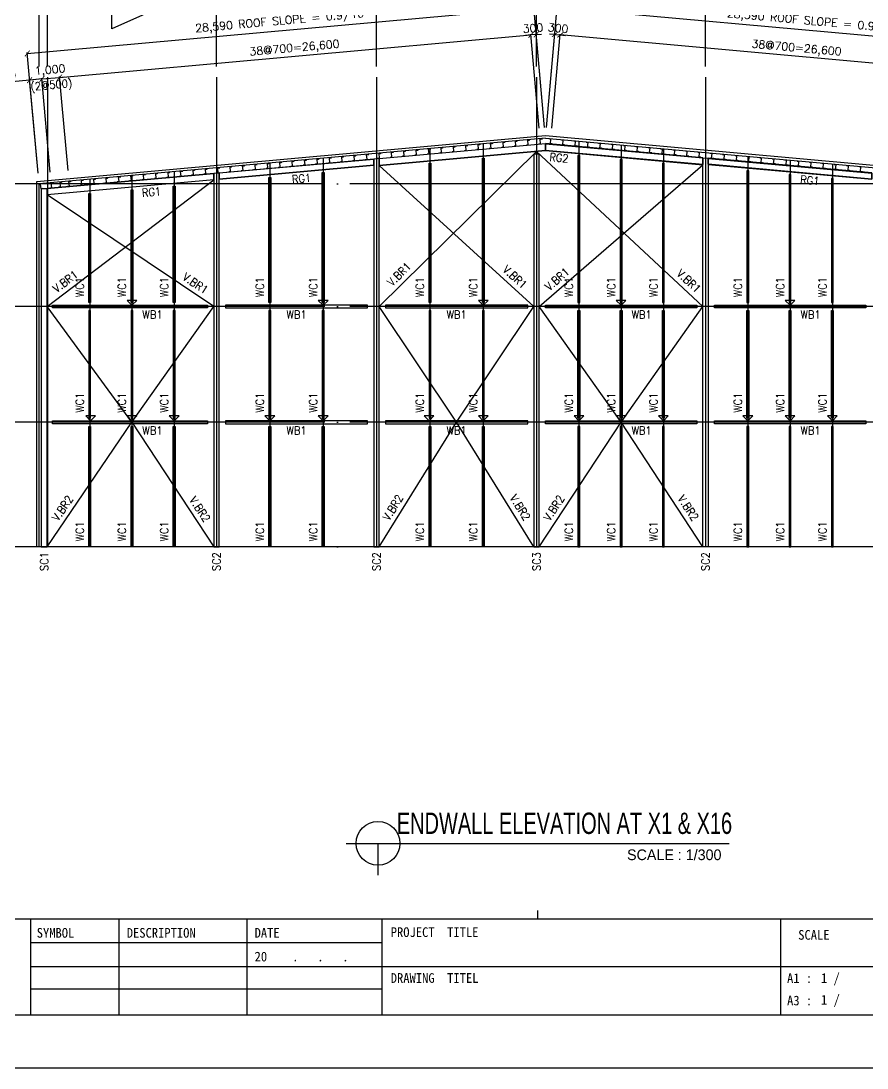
# Model space of a CAD drawing. Header units: metres. Extents: x -297536 to 1852864, y -630451 to -422551.
# Drawn here: x 1500419 to 1547987, y -511651 to -452803 of the extents above; entities that cross this region are included whole.
import ezdxf
from ezdxf.enums import TextEntityAlignment as Align

# ---------------------------------------------------------------- set-up
doc = ezdxf.new("R2010")
doc.units = ezdxf.units.M
doc.header["$LTSCALE"] = 700
doc.linetypes.add('CEN', pattern=[62, 60, -1, 0, -1])
doc.linetypes.add('CONTIN', pattern=[0])
for name, color, linetype in [('10', 10, 'CONTIN'), ('beam', 7, 'Continuous'), ('bl', 3, 'Continuous'), ('BR', 2, 'Continuous'), ('CEN', 152, 'CEN'), ('COL', 2, 'Continuous'), ('con', 2, 'Continuous'), ('DIM', 7, 'Continuous'), ('gir', 230, 'Continuous'), ('HID', 251, 'Continuous'), ('sec', 4, 'Continuous'), ('TEX', 3, 'Continuous'), ('된장공장-1$0$FORM', 2, 'Continuous'), ('된장공장-1$0$WID', 4, 'Continuous')]:
    doc.layers.add(name, color=color, linetype=linetype)
doc.styles.add('HGTXT', font='romans.shx', dxfattribs={"bigfont": 'WHGTXT.shx'})
doc.styles.add('WHGTXT', font='romans.shx', dxfattribs={"bigfont": 'WHGTXT.shx'})
doc.styles.add('나눔바른고딕', font='')
doc.styles.add('된장공장-1$0$타이틀', font='GulimChe.ttf')
doc.styles.get('나눔바른고딕').set_extended_font_data('나눔바른고딕')
doc.dimstyles.new('KJ', dxfattribs={"dimscale": 700, "dimtxt": 1.5, "dimasz": 1, "dimexe": 0.18, "dimexo": 2, "dimgap": 0.5, "dimtad": 1, "dimdec": 0, "dimzin": 0, "dimdsep": 46, "dimlunit": 6, "dimtxsty": 'HGTXT', "dimblk": 'ARCHTICK', "dimcen": 0.09, "dimclrt": 3, "dimadec": 0, "dimazin": 0, "dimtfac": 1, "dimtdec": 0, "dimtix": 1, "dimtmove": 0, "dimatfit": 0, "dimldrblk": 'OBLIQUE', "dimfxl": 1, "dimtolj": 1, "dimtzin": 0, "dimarcsym": 0})

# ---------------------------------------------------------------- blocks, each defined once
blk = doc.blocks.new('_ArchTick')
at = {"color": 0, "linetype": 'ByBlock', "const_width": 0.15}
blk.add_lwpolyline([(-0.5, -0.5), (0.5, 0.5)], dxfattribs=at)
blk = doc.blocks.new('*D679')
at = {"layer": 'Defpoints', "color": 0, "transparency": 16777216}
for p in [(1538910, -448458), (1538910, -455958), (1548410, -455958)]:
    blk.add_point(p, dxfattribs=at)
at = {"layer": 'DIM', "color": 0, "lineweight": -2, "transparency": 16777216}
for p, q in [((1538910, -455358), (1538910, -448404)), ((1548410, -455358), (1548410, -448404)), ((1548410, -448458), (1538910, -448458))]:
    blk.add_line(p, q, dxfattribs=at)
at = {"layer": 'DIM', "color": 0, "lineweight": -2, "transparency": 16777216, "xscale": 300, "yscale": 300, "zscale": 300, "rotation": 180}
blk.add_blockref('_ArchTick', (1538910, -448458), dxfattribs=at)
at = {"layer": 'DIM', "color": 0, "lineweight": -2, "transparency": 16777216, "xscale": 300, "yscale": 300, "zscale": 300}
blk.add_blockref('_ArchTick', (1548410, -448458), dxfattribs=at)
at = {"layer": 'DIM', "color": 3, "transparency": 16777216, "insert": (1543660, -448040), "char_height": 450, "attachment_point": 5, "style": 'HGTXT'}
blk.add_mtext('\\A1;9,500', dxfattribs=at)
blk = doc.blocks.new('_Oblique')
at = {"color": 0, "linetype": 'ByBlock', "lineweight": -2}
blk.add_line((-0.5, -0.5), (0.5, 0.5), dxfattribs=at)
blk = doc.blocks.new('*D680')
at = {"layer": 'Defpoints', "color": 0, "transparency": 16777216}
for p in [(1529410, -448458), (1529410, -455958), (1538910, -455958)]:
    blk.add_point(p, dxfattribs=at)
at = {"layer": 'DIM', "color": 0, "lineweight": -2, "transparency": 16777216}
for p, q in [((1529410, -455358), (1529410, -448404)), ((1538910, -455358), (1538910, -448404)), ((1538910, -448458), (1529410, -448458))]:
    blk.add_line(p, q, dxfattribs=at)
at = {"layer": 'DIM', "color": 0, "lineweight": -2, "transparency": 16777216, "xscale": 300, "yscale": 300, "zscale": 300, "rotation": 180}
blk.add_blockref('_ArchTick', (1529410, -448458), dxfattribs=at)
at = {"layer": 'DIM', "color": 0, "lineweight": -2, "transparency": 16777216, "xscale": 300, "yscale": 300, "zscale": 300}
blk.add_blockref('_ArchTick', (1538910, -448458), dxfattribs=at)
at = {"layer": 'DIM', "color": 3, "transparency": 16777216, "insert": (1534160, -448040), "char_height": 450, "attachment_point": 5, "style": 'HGTXT'}
blk.add_mtext('\\A1;9,500', dxfattribs=at)
blk = doc.blocks.new('*D681')
at = {"layer": 'Defpoints', "color": 0, "transparency": 16777216}
for p in [(1520410, -448458), (1520410, -455958), (1529410, -455958)]:
    blk.add_point(p, dxfattribs=at)
at = {"layer": 'DIM', "color": 0, "lineweight": -2, "transparency": 16777216}
for p, q in [((1520410, -455358), (1520410, -448404)), ((1529410, -455358), (1529410, -448404)), ((1529410, -448458), (1520410, -448458))]:
    blk.add_line(p, q, dxfattribs=at)
at = {"layer": 'DIM', "color": 0, "lineweight": -2, "transparency": 16777216, "xscale": 300, "yscale": 300, "zscale": 300, "rotation": 180}
blk.add_blockref('_ArchTick', (1520410, -448458), dxfattribs=at)
at = {"layer": 'DIM', "color": 0, "lineweight": -2, "transparency": 16777216, "xscale": 300, "yscale": 300, "zscale": 300}
blk.add_blockref('_ArchTick', (1529410, -448458), dxfattribs=at)
at = {"layer": 'DIM', "color": 3, "transparency": 16777216, "insert": (1524910, -448040), "char_height": 450, "attachment_point": 5, "style": 'HGTXT'}
blk.add_mtext('\\A1;9,000', dxfattribs=at)
blk = doc.blocks.new('*D682')
at = {"layer": 'Defpoints', "color": 0, "transparency": 16777216}
for p in [(1511410, -448458), (1511410, -455958), (1520410, -455958)]:
    blk.add_point(p, dxfattribs=at)
at = {"layer": 'DIM', "color": 0, "lineweight": -2, "transparency": 16777216}
for p, q in [((1511410, -455358), (1511410, -448404)), ((1520410, -455358), (1520410, -448404)), ((1520410, -448458), (1511410, -448458))]:
    blk.add_line(p, q, dxfattribs=at)
at = {"layer": 'DIM', "color": 0, "lineweight": -2, "transparency": 16777216, "xscale": 300, "yscale": 300, "zscale": 300, "rotation": 180}
blk.add_blockref('_ArchTick', (1511410, -448458), dxfattribs=at)
at = {"layer": 'DIM', "color": 0, "lineweight": -2, "transparency": 16777216, "xscale": 300, "yscale": 300, "zscale": 300}
blk.add_blockref('_ArchTick', (1520410, -448458), dxfattribs=at)
at = {"layer": 'DIM', "color": 3, "transparency": 16777216, "insert": (1515910, -448040), "char_height": 450, "attachment_point": 5, "style": 'HGTXT'}
blk.add_mtext('\\A1;9,000', dxfattribs=at)
blk = doc.blocks.new('*D683')
at = {"layer": 'Defpoints', "color": 0, "transparency": 16777216}
for p in [(1501910, -448458), (1501910, -455958), (1511410, -455958)]:
    blk.add_point(p, dxfattribs=at)
at = {"layer": 'DIM', "color": 0, "lineweight": -2, "transparency": 16777216}
for p, q in [((1501910, -455358), (1501910, -448404)), ((1511410, -455358), (1511410, -448404)), ((1511410, -448458), (1501910, -448458))]:
    blk.add_line(p, q, dxfattribs=at)
at = {"layer": 'DIM', "color": 0, "lineweight": -2, "transparency": 16777216, "xscale": 300, "yscale": 300, "zscale": 300, "rotation": 180}
blk.add_blockref('_ArchTick', (1501910, -448458), dxfattribs=at)
at = {"layer": 'DIM', "color": 0, "lineweight": -2, "transparency": 16777216, "xscale": 300, "yscale": 300, "zscale": 300}
blk.add_blockref('_ArchTick', (1511410, -448458), dxfattribs=at)
at = {"layer": 'DIM', "color": 3, "transparency": 16777216, "insert": (1506660, -448040), "char_height": 450, "attachment_point": 5, "style": 'HGTXT'}
blk.add_mtext('\\A1;9,500', dxfattribs=at)
blk = doc.blocks.new('*D684')
at = {"layer": 'Defpoints', "color": 0, "transparency": 16777216}
for p in [(1501435, -448458), (1501435, -455958), (1501910, -455958)]:
    blk.add_point(p, dxfattribs=at)
at = {"layer": 'DIM', "color": 0, "lineweight": -2, "transparency": 16777216}
for p, q in [((1501435, -455358), (1501435, -448404)), ((1501910, -455358), (1501910, -448404)), ((1501435, -448458), (1501135, -448458)), ((1501910, -448458), (1501435, -448458)), ((1501910, -448458), (1502210, -448458))]:
    blk.add_line(p, q, dxfattribs=at)
at = {"layer": 'DIM', "color": 0, "lineweight": -2, "transparency": 16777216, "xscale": 300, "yscale": 300, "zscale": 300}
blk.add_blockref('_ArchTick', (1501435, -448458), dxfattribs=at)
at = {"layer": 'DIM', "color": 0, "lineweight": -2, "transparency": 16777216, "xscale": 300, "yscale": 300, "zscale": 300, "rotation": 180}
blk.add_blockref('_ArchTick', (1501910, -448458), dxfattribs=at)
at = {"layer": 'DIM', "color": 3, "transparency": 16777216, "insert": (1501673, -448083), "char_height": 450, "attachment_point": 5, "style": 'HGTXT'}
blk.add_mtext('\\A1;475', dxfattribs=at)
blk = doc.blocks.new('*D685')
at = {"layer": 'Defpoints', "color": 0, "transparency": 16777216}
for p in [(1501435, -446958), (1501435, -455958), (1558385, -455958)]:
    blk.add_point(p, dxfattribs=at)
at = {"layer": 'DIM', "color": 0, "lineweight": -2, "transparency": 16777216}
for p, q in [((1501435, -455358), (1501435, -446904)), ((1558385, -446958), (1501435, -446958)), ((1558385, -455358), (1558385, -446904))]:
    blk.add_line(p, q, dxfattribs=at)
at = {"layer": 'DIM', "color": 0, "lineweight": -2, "transparency": 16777216, "xscale": 300, "yscale": 300, "zscale": 300, "rotation": 180}
blk.add_blockref('_ArchTick', (1501435, -446958), dxfattribs=at)
at = {"layer": 'DIM', "color": 0, "lineweight": -2, "transparency": 16777216, "xscale": 300, "yscale": 300, "zscale": 300}
blk.add_blockref('_ArchTick', (1558385, -446958), dxfattribs=at)
at = {"layer": 'DIM', "color": 3, "transparency": 16777216, "insert": (1529910, -446540), "char_height": 450, "attachment_point": 5, "style": 'HGTXT'}
blk.add_mtext('\\A1;\\A1;56,950 OUT TO OUT OF STEEL', dxfattribs=at)
blk = doc.blocks.new('ZCOL')
for p, q in [((10.2, 0), (0, 0)), ((0, 0), (0, -25.4)), ((10.2, -2.5), (10.2, 0)), ((-10.2, -25.4), (-10.2, -22.9)), ((0, -25.4), (-10.2, -25.4))]:
    blk.add_line(p, q)
blk = doc.blocks.new('*D874')
at = {"layer": 'Defpoints', "color": 0, "transparency": 16777216}
for p in [(1529087, -453592), (1529611, -459422), (1529910, -459395)]:
    blk.add_point(p, dxfattribs=at)
at = {"layer": 'DIM', "color": 0, "lineweight": -2, "transparency": 16777216}
for p, q in [((1529087, -453592), (1528788, -453619)), ((1529558, -458825), (1529082, -453538)), ((1529386, -453565), (1529087, -453592)), ((1529856, -458798), (1529381, -453512)), ((1529386, -453565), (1529684, -453538))]:
    blk.add_line(p, q, dxfattribs=at)
at = {"layer": 'DIM', "color": 0, "lineweight": -2, "transparency": 16777216, "xscale": 300, "yscale": 300, "zscale": 300}
for p, rotation in [((1529087, -453592), 5.142764557863361), ((1529386, -453565), 185.1427645578633)]:
    blk.add_blockref('_ArchTick', p, dxfattribs=dict(at, rotation=rotation))
at = {"layer": 'DIM', "color": 3, "transparency": 16777216, "insert": (1529203, -453205), "char_height": 450, "attachment_point": 5, "rotation": 5.14276, "style": 'HGTXT'}
blk.add_mtext('\\A1;300', dxfattribs=at)
blk = doc.blocks.new('*D668')
at = {"layer": 'Defpoints', "color": 0, "transparency": 16777216}
for p in [(1529087, -453592), (1529611, -459422), (1503119, -461807)]:
    blk.add_point(p, dxfattribs=at)
at = {"layer": 'DIM', "color": 0, "lineweight": -2, "transparency": 16777216}
for p, q in [((1502594, -455977), (1529087, -453592)), ((1529558, -458825), (1529082, -453538)), ((1503065, -461209), (1502589, -455923))]:
    blk.add_line(p, q, dxfattribs=at)
at = {"layer": 'DIM', "color": 0, "lineweight": -2, "transparency": 16777216, "xscale": 300, "yscale": 300, "zscale": 300}
for p, rotation in [((1529087, -453592), 5.142764556899424), ((1502594, -455977), 185.1427645568994)]:
    blk.add_blockref('_ArchTick', p, dxfattribs=dict(at, rotation=rotation))
at = {"layer": 'DIM', "color": 3, "transparency": 16777216, "insert": (1515803, -454368), "char_height": 450, "attachment_point": 5, "rotation": 5.14276, "style": 'HGTXT'}
blk.add_mtext('\\A1;38@700=26,600', dxfattribs=at)
blk = doc.blocks.new('*D669')
at = {"layer": 'Defpoints', "color": 0, "transparency": 16777216}
for p in [(1502594, -455977), (1502123, -461896), (1503119, -461807)]:
    blk.add_point(p, dxfattribs=at)
at = {"layer": 'DIM', "color": 0, "lineweight": -2, "transparency": 16777216}
for p, q in [((1501598, -456066), (1501299, -456093)), ((1502069, -461299), (1501593, -456012)), ((1501598, -456066), (1502594, -455977)), ((1503065, -461209), (1502589, -455923)), ((1502594, -455977), (1502893, -455950))]:
    blk.add_line(p, q, dxfattribs=at)
at = {"layer": 'DIM', "color": 0, "lineweight": -2, "transparency": 16777216, "xscale": 300, "yscale": 300, "zscale": 300}
for p, rotation in [((1501598, -456066), 5.142764556899424), ((1502594, -455977), 185.1427645568994)]:
    blk.add_blockref('_ArchTick', p, dxfattribs=dict(at, rotation=rotation))
at = {"layer": 'DIM', "color": 3, "transparency": 16777216, "insert": (1502058, -455605), "char_height": 450, "attachment_point": 5, "rotation": 5.14276, "style": 'HGTXT'}
blk.add_mtext('\\A1;1,000', dxfattribs=at)
blk = doc.blocks.new('*D670')
at = {"layer": 'Defpoints', "color": 0, "transparency": 16777216}
for p in [(1500911, -456128), (1502123, -461896), (1501435, -461958)]:
    blk.add_point(p, dxfattribs=at)
at = {"layer": 'DIM', "color": 0, "lineweight": -2, "transparency": 16777216}
for p, q in [((1501598, -456066), (1500911, -456128)), ((1502069, -461299), (1501593, -456012)), ((1501598, -456066), (1501897, -456039)), ((1500911, -456128), (1498883, -456311)), ((1501381, -461361), (1500906, -456074))]:
    blk.add_line(p, q, dxfattribs=at)
at = {"layer": 'DIM', "color": 0, "lineweight": -2, "transparency": 16777216, "xscale": 300, "yscale": 300, "zscale": 300}
for p, rotation in [((1500911, -456128), 5.142764557863361), ((1501598, -456066), 185.1427645578633)]:
    blk.add_blockref('_ArchTick', p, dxfattribs=dict(at, rotation=rotation))
at = {"layer": 'DIM', "color": 3, "transparency": 16777216, "insert": (1499564, -455873), "char_height": 450, "attachment_point": 5, "rotation": 5.14276, "style": 'HGTXT'}
blk.add_mtext('\\A1;690', dxfattribs=at)
blk = doc.blocks.new('*D671')
at = {"layer": 'Defpoints', "color": 0, "transparency": 16777216}
for p in [(1529251, -452071), (1529910, -459395), (1501435, -461958)]:
    blk.add_point(p, dxfattribs=at)
at = {"layer": 'DIM', "color": 0, "lineweight": -2, "transparency": 16777216}
for p, q in [((1500776, -454634), (1529251, -452071)), ((1529856, -458798), (1529246, -452018)), ((1501381, -461361), (1500771, -454580))]:
    blk.add_line(p, q, dxfattribs=at)
at = {"layer": 'DIM', "color": 0, "lineweight": -2, "transparency": 16777216, "xscale": 300, "yscale": 300, "zscale": 300}
for p, rotation in [((1529251, -452071), 5.142764556899424), ((1500776, -454634), 185.1427645568994)]:
    blk.add_blockref('_ArchTick', p, dxfattribs=dict(at, rotation=rotation))
at = {"layer": 'DIM', "color": 3, "transparency": 16777216, "insert": (1514969, -452862), "char_height": 450, "attachment_point": 5, "rotation": 5.14276, "style": 'HGTXT'}
blk.add_mtext('\\A1;\\A1;28,590 ROOF SLOPE = 0.9/10', dxfattribs=at)
blk = doc.blocks.new('*D672')
at = {"layer": 'Defpoints', "color": 0, "transparency": 16777216}
for p in [(1530734, -453592), (1529910, -459395), (1530209, -459422)]:
    blk.add_point(p, dxfattribs=at)
at = {"layer": 'DIM', "color": 0, "lineweight": -2, "transparency": 16777216}
for p, q in [((1529964, -458798), (1530440, -453512)), ((1530435, -453565), (1530136, -453538)), ((1530263, -458825), (1530739, -453538)), ((1530435, -453565), (1530734, -453592)), ((1530734, -453592), (1531033, -453619))]:
    blk.add_line(p, q, dxfattribs=at)
at = {"layer": 'DIM', "color": 0, "lineweight": -2, "transparency": 16777216, "xscale": 300, "yscale": 300, "zscale": 300}
for p, rotation in [((1530435, -453565), 354.8572354431006), ((1530734, -453592), 174.8572354431005)]:
    blk.add_blockref('_ArchTick', p, dxfattribs=dict(at, rotation=rotation))
at = {"layer": 'DIM', "color": 3, "transparency": 16777216, "insert": (1530618, -453205), "char_height": 450, "attachment_point": 5, "rotation": 354.85724, "style": 'HGTXT'}
blk.add_mtext('\\A1;300', dxfattribs=at)
blk = doc.blocks.new('*D673')
at = {"layer": 'Defpoints', "color": 0, "transparency": 16777216}
for p in [(1530734, -453592), (1530209, -459422), (1556702, -461807)]:
    blk.add_point(p, dxfattribs=at)
at = {"layer": 'DIM', "color": 0, "lineweight": -2, "transparency": 16777216}
for p, q in [((1530263, -458825), (1530739, -453538)), ((1557227, -455977), (1530734, -453592)), ((1556756, -461209), (1557232, -455923))]:
    blk.add_line(p, q, dxfattribs=at)
at = {"layer": 'DIM', "color": 0, "lineweight": -2, "transparency": 16777216, "xscale": 300, "yscale": 300, "zscale": 300}
for p, rotation in [((1530734, -453592), 174.8572354431005), ((1557227, -455977), 354.8572354431006)]:
    blk.add_blockref('_ArchTick', p, dxfattribs=dict(at, rotation=rotation))
at = {"layer": 'DIM', "color": 3, "transparency": 16777216, "insert": (1544018, -454368), "char_height": 450, "attachment_point": 5, "rotation": 354.85724, "style": 'HGTXT'}
blk.add_mtext('\\A1;38@700=26,600', dxfattribs=at)
blk = doc.blocks.new('*D676')
at = {"layer": 'Defpoints', "color": 0, "transparency": 16777216}
for p in [(1530569, -452071), (1529910, -459395), (1558385, -461958)]:
    blk.add_point(p, dxfattribs=at)
at = {"layer": 'DIM', "color": 0, "lineweight": -2, "transparency": 16777216}
for p, q in [((1529964, -458798), (1530574, -452018)), ((1559044, -454634), (1530569, -452071)), ((1558439, -461361), (1559049, -454580))]:
    blk.add_line(p, q, dxfattribs=at)
at = {"layer": 'DIM', "color": 0, "lineweight": -2, "transparency": 16777216, "xscale": 300, "yscale": 300, "zscale": 300}
for p, rotation in [((1530569, -452071), 174.8572354431005), ((1559044, -454634), 354.8572354431006)]:
    blk.add_blockref('_ArchTick', p, dxfattribs=dict(at, rotation=rotation))
at = {"layer": 'DIM', "color": 3, "transparency": 16777216, "insert": (1544851, -452862), "char_height": 450, "attachment_point": 5, "rotation": 354.85724, "style": 'HGTXT'}
blk.add_mtext('\\A1;\\A1;28,590 ROOF SLOPE = 0.9/10', dxfattribs=at)
blk = doc.blocks.new('MARKER')
at = {"color": 3}
for p, q in [((584.404724, 584.404724), (-584.40472, 584.404724)), ((-584.40472, 584.404724), (0, 0)), ((0, 0), (584.404724, 584.404724))]:
    blk.add_line(p, q, dxfattribs=at)
blk = doc.blocks.new('Form01')
at = {"ltscale": 0.015}
blk.add_lwpolyline([(0, 0), (420, 0), (420, -297), (0, -297)], close=True, dxfattribs=at)
at = {"layer": '된장공장-1$0$FORM', "color": 4, "ltscale": 250}
for p, q in [((410, -269.1), (10, -269.1)), ((115, -269.1), (115, -287)), ((131.52, -269.1), (131.52, -287)), ((155.51, -269.1), (155.51, -287)), ((180.84, -269.1), (180.84, -287)), ((255.51, -269.1), (255.51, -287)), ((180.84, -273.57), (115, -273.57)), ((410, -278.04), (115, -278.04)), ((180.84, -282.24), (115, -282.24))]:
    blk.add_line(p, q, dxfattribs=at)
at = {"layer": '된장공장-1$0$WID', "ltscale": 250}
for p, q in [((210, -267.47), (210, -269.1)), ((10, -287), (410, -287))]:
    blk.add_line(p, q, dxfattribs=at)
at = {"layer": '된장공장-1$0$FORM', "color": 7, "ltscale": 250, "style": '된장공장-1$0$타이틀'}
for s, height, p in [('PROJECT  TITLE', 1.8172, (182.48, -272.45)), ('SYMBOL', 1.817, (116.14, -272.58)), ('DESCRIPTION', 1.8172, (133.01, -272.58)), ('DATE', 1.817, (156.97, -272.58)), ('SCALE', 1.817, (258.84, -272.96)), ('20    .   .   .', 1.8172, (156.97, -277.02)), ('DRAWING  TITEL', 1.8172, (182.48, -281.04)), ('A1 :', 1.817, (256.75, -281.07)), ('1 /', 1.817, (263.11, -281.04)), ('A3 :', 1.817, (256.75, -285.25)), ('1 /', 1.817, (263.11, -285.12))]:
    blk.add_text(s, height=height, dxfattribs=at).set_placement(p)

msp = doc.modelspace()

# ---------------------------------------------------------------- linework, layer by layer
msp.add_lwpolyline([(1505535.1, -452021.8), (1508269.5, -452021.8), (1508269.5, -452021.8), (1505535.1, -453241.4)], close=True)
at = {"layer": 'beam'}
for points in [[(1502200.3, -468783.2), (1510910.3, -468783.2), (1510910.3, -468933.2), (1502200.3, -468933.2)], [(1519910.3, -468783.2), (1511910.3, -468783.2), (1511910.3, -468933.2), (1519910.3, -468933.2)], [(1528910.3, -468783.2), (1520910.3, -468783.2), (1520910.3, -468933.2), (1528910.3, -468933.2)], [(1529910.3, -468783.2), (1538410.3, -468783.2), (1538410.3, -468933.2), (1529910.3, -468933.2)], [(1539410.3, -468783.2), (1547910.3, -468783.2), (1547910.3, -468933.2), (1539410.3, -468933.2)], [(1502200.3, -475270.7), (1510910.3, -475270.7), (1510910.3, -475445.7), (1502200.3, -475445.7)], [(1519910.3, -475270.7), (1511910.3, -475270.7), (1511910.3, -475445.7), (1519910.3, -475445.7)], [(1528910.3, -475270.7), (1520910.3, -475270.7), (1520910.3, -475445.7), (1528910.3, -475445.7)], [(1529910.3, -475270.7), (1538410.3, -475270.7), (1538410.3, -475445.7), (1529910.3, -475445.7)], [(1539410.3, -475270.7), (1547910.3, -475270.7), (1547910.3, -475445.7), (1539410.3, -475445.7)]]:
    msp.add_lwpolyline(points, close=True, dxfattribs=at)
at = {"layer": 'bl'}
for p, q in [((1529910.3, -459395.4), (1501435.3, -461958.2)), ((1529910.3, -459395.4), (1558385.3, -461958.2)), ((1501435.3, -482358.2), (1501435.3, -461958.2)), ((1558385.3, -482358.2), (1501435.3, -482358.2))]:
    msp.add_line(p, q, dxfattribs=at)
at = {"layer": 'BR'}
for p, q in [((1520560.3, -468858.2), (1529410.3, -460133.2)), ((1538760.3, -468858.2), (1529410.3, -460133.2)), ((1529260.3, -468858.2), (1520560.3, -460929.7)), ((1529560.3, -468858.2), (1538760.3, -460884.7)), ((1501900.3, -468858.2), (1511260.3, -461726.6)), ((1511260.3, -468858.2), (1501900.3, -462569)), ((1506660.3, -475358.2), (1501900.3, -468858.2)), ((1506660.3, -475358.2), (1511260.3, -468858.2)), ((1524910.3, -475358.2), (1520560.3, -468858.2)), ((1524910.3, -475358.2), (1529260.3, -468858.2)), ((1534160.3, -475358.2), (1529560.3, -468858.2)), ((1534160.3, -475358.2), (1538760.3, -468858.2)), ((1501900.3, -482358.2), (1506660.3, -475358.2)), ((1506660.3, -475358.2), (1511260.3, -482358.2)), ((1520560.3, -482358.2), (1524910.3, -475358.2)), ((1529260.3, -482358.2), (1524910.3, -475358.2)), ((1529560.3, -482358.2), (1534160.3, -475358.2)), ((1538760.3, -482358.2), (1534160.3, -475358.2))]:
    msp.add_line(p, q, dxfattribs=at)
at = {"layer": 'CEN'}
for p, q in [((1501910.3, -455958.2), (1501910.3, -482358.2)), ((1511410.3, -455958.2), (1511410.3, -482358.2)), ((1520410.3, -455958.2), (1520410.3, -482358.2)), ((1529410.3, -455958.2), (1529410.3, -482358.2)), ((1538910.3, -455958.2), (1538910.3, -482358.2)), ((1531785.3, -459564.2), (1531785.3, -482358.2)), ((1523410.3, -459980.4), (1523410.3, -482358.2)), ((1526410.3, -459710.4), (1526410.3, -482358.2)), ((1534160.3, -459777.9), (1534160.3, -482358.2)), ((1536535.3, -459991.7), (1536535.3, -482358.2)), ((1517410.3, -460520.4), (1517410.3, -482358.2)), ((1541285.3, -460419.2), (1541285.3, -482358.2)), ((1543660.3, -460632.9), (1543660.3, -482358.2)), ((1509035.3, -461274.2), (1509035.3, -482358.2)), ((1514410.3, -460790.4), (1514410.3, -482358.2)), ((1546035.3, -460846.7), (1546035.3, -482358.2)), ((1504285.3, -461701.7), (1504285.3, -482358.2)), ((1506660.3, -461487.9), (1506660.3, -482358.2)), ((1560910.3, -461958.2), (1498910.3, -461958.2)), ((1560910.3, -468858.2), (1498910.3, -468858.2)), ((1560910.3, -475358.2), (1498910.3, -475358.2)), ((1560910.3, -482358.2), (1498910.3, -482358.2))]:
    msp.add_line(p, q, dxfattribs=at)
at = {"layer": 'COL'}
for points in [[(1520560.3, -460538.1), (1520260.3, -460565.1), (1520260.3, -482358.2), (1520560.3, -482358.2)], [(1529560.3, -460293.1), (1529260.3, -460293.1), (1529260.3, -482358.2), (1529560.3, -482358.2)], [(1538760.3, -460493.1), (1539060.3, -460520.1), (1539060.3, -482358.2), (1538760.3, -482358.2)], [(1511560.3, -461348.1), (1511260.3, -461375.1), (1511260.3, -482358.2), (1511560.3, -482358.2)], [(1501900.3, -462217.5), (1501560.3, -462248.1), (1501560.3, -482358.2), (1501900.3, -482358.2)], [(1501886.3, -482358.2), (1501574.3, -482358.2), (1501574.3, -462246.9), (1501886.3, -462218.8)]]:
    msp.add_lwpolyline(points, close=True, dxfattribs=at)
at = {"layer": 'con'}
for p, q in [((1518697, -499022.7), (1540231.4, -499022.7)), ((1520489.4, -499022.7), (1520489.4, -500815.1))]:
    msp.add_line(p, q, dxfattribs=at)
msp.add_circle((1520489.4, -499022.7), 1229.9, dxfattribs=at)
at = {"layer": 'gir'}
for points in [[(1529910.3, -459696.6), (1529910.3, -460088.2), (1520560.3, -460929.7), (1520560.3, -460538.1)], [(1520560.3, -460549.2), (1520560.3, -460918.7), (1529910.3, -460077.2), (1529910.3, -459707.7)], [(1529910.3, -459696.6), (1529910.3, -460088.2), (1538760.3, -460884.7), (1538760.3, -460493.1)], [(1538760.3, -460504.2), (1538760.3, -460873.7), (1529910.3, -460077.2), (1529910.3, -459707.7)], [(1520260.3, -460565.1), (1520260.3, -460916.6), (1511560.3, -461699.6), (1511560.3, -461348.1)], [(1511560.3, -461359.2), (1511560.3, -461688.5), (1520260.3, -460905.5), (1520260.3, -460576.2)], [(1539060.3, -460520.1), (1539060.3, -460871.6), (1548260.3, -461699.6), (1548260.3, -461348.1)], [(1548260.3, -461359.2), (1548260.3, -461688.5), (1539060.3, -460860.5), (1539060.3, -460531.2)], [(1511260.3, -461375.1), (1511260.3, -461726.6), (1501900.3, -462569), (1501900.3, -462217.5)], [(1501900.3, -462228.6), (1501900.3, -462557.9), (1511260.3, -461715.5), (1511260.3, -461386.2)]]:
    msp.add_lwpolyline(points, close=True, dxfattribs=at)
at = {"layer": 'HID'}
msp.add_lwpolyline([(1501310.3, -482358.2), (1501310.3, -461818.8), (1529910.3, -459244.8), (1558510.3, -461818.8), (1558510.3, -482358.2)], dxfattribs=at)
at = {"layer": 'sec'}
for points in [[(1526360.3, -460517.6), (1526460.3, -460517.6), (1526460.3, -468633.2), (1526360.3, -468633.2)], [(1531835.3, -460371.3), (1531735.3, -460371.3), (1531735.3, -468633.2), (1531835.3, -468633.2)], [(1534210.3, -460585.1), (1534110.3, -460585.1), (1534110.3, -468633.2), (1534210.3, -468633.2)], [(1517360.3, -461327.6), (1517460.3, -461327.6), (1517460.3, -468633.2), (1517360.3, -468633.2)], [(1523360.3, -460787.6), (1523460.3, -460787.6), (1523460.3, -468633.2), (1523360.3, -468633.2)], [(1536585.3, -460798.8), (1536485.3, -460798.8), (1536485.3, -468633.2), (1536585.3, -468633.2)], [(1541335.3, -461226.3), (1541235.3, -461226.3), (1541235.3, -468633.2), (1541335.3, -468633.2)], [(1514360.3, -461597.6), (1514460.3, -461597.6), (1514460.3, -468633.2), (1514360.3, -468633.2)], [(1543710.3, -461440.1), (1543610.3, -461440.1), (1543610.3, -468633.2), (1543710.3, -468633.2)], [(1546085.3, -461653.8), (1545985.3, -461653.8), (1545985.3, -468633.2), (1546085.3, -468633.2)], [(1504235.3, -462508.8), (1504335.3, -462508.8), (1504335.3, -468633.2), (1504235.3, -468633.2)], [(1506610.3, -462295.1), (1506710.3, -462295.1), (1506710.3, -468633.2), (1506610.3, -468633.2)], [(1508985.3, -462081.3), (1509085.3, -462081.3), (1509085.3, -468633.2), (1508985.3, -468633.2)], [(1504235.3, -475120.7), (1504335.3, -475120.7), (1504335.3, -469083.2), (1504235.3, -469083.2)], [(1506610.3, -475120.7), (1506710.3, -475120.7), (1506710.3, -469083.2), (1506610.3, -469083.2)], [(1508985.3, -475120.7), (1509085.3, -475120.7), (1509085.3, -469083.2), (1508985.3, -469083.2)], [(1514360.3, -475120.7), (1514460.3, -475120.7), (1514460.3, -469083.2), (1514360.3, -469083.2)], [(1517360.3, -475120.7), (1517460.3, -475120.7), (1517460.3, -469083.2), (1517360.3, -469083.2)], [(1523360.3, -475120.7), (1523460.3, -475120.7), (1523460.3, -469083.2), (1523360.3, -469083.2)], [(1526360.3, -475120.7), (1526460.3, -475120.7), (1526460.3, -469083.2), (1526360.3, -469083.2)], [(1531835.3, -475120.7), (1531735.3, -475120.7), (1531735.3, -469083.2), (1531835.3, -469083.2)], [(1534210.3, -475120.7), (1534110.3, -475120.7), (1534110.3, -469083.2), (1534210.3, -469083.2)], [(1536585.3, -475120.7), (1536485.3, -475120.7), (1536485.3, -469083.2), (1536585.3, -469083.2)], [(1541335.3, -475120.7), (1541235.3, -475120.7), (1541235.3, -469083.2), (1541335.3, -469083.2)], [(1543710.3, -475120.7), (1543610.3, -475120.7), (1543610.3, -469083.2), (1543710.3, -469083.2)], [(1546085.3, -475120.7), (1545985.3, -475120.7), (1545985.3, -469083.2), (1546085.3, -469083.2)], [(1504235.3, -475595.7), (1504335.3, -475595.7), (1504335.3, -482358.2), (1504235.3, -482358.2)], [(1506610.3, -475595.7), (1506710.3, -475595.7), (1506710.3, -482358.2), (1506610.3, -482358.2)], [(1508985.3, -475595.7), (1509085.3, -475595.7), (1509085.3, -482358.2), (1508985.3, -482358.2)], [(1514360.3, -475595.7), (1514460.3, -475595.7), (1514460.3, -482358.2), (1514360.3, -482358.2)], [(1517360.3, -475595.7), (1517460.3, -475595.7), (1517460.3, -482358.2), (1517360.3, -482358.2)], [(1523360.3, -475595.7), (1523460.3, -475595.7), (1523460.3, -482358.2), (1523360.3, -482358.2)], [(1526360.3, -475595.7), (1526460.3, -475595.7), (1526460.3, -482358.2), (1526360.3, -482358.2)], [(1531835.3, -475595.7), (1531735.3, -475595.7), (1531735.3, -482358.2), (1531835.3, -482358.2)], [(1534210.3, -475595.7), (1534110.3, -475595.7), (1534110.3, -482358.2), (1534210.3, -482358.2)], [(1536585.3, -475595.7), (1536485.3, -475595.7), (1536485.3, -482358.2), (1536585.3, -482358.2)], [(1541335.3, -475595.7), (1541235.3, -475595.7), (1541235.3, -482358.2), (1541335.3, -482358.2)], [(1543710.3, -475595.7), (1543610.3, -475595.7), (1543610.3, -482358.2), (1543710.3, -482358.2)], [(1546085.3, -475595.7), (1545985.3, -475595.7), (1545985.3, -482358.2), (1546085.3, -482358.2)]]:
    msp.add_lwpolyline(points, close=True, dxfattribs=at)

# ---------------------------------------------------------------- block references
at = {"xscale": 300, "yscale": 300, "zscale": 300}
msp.add_blockref('Form01', (1466464.2, -422550.9), dxfattribs=at)
at = {"color": 3, "xscale": 0.46875, "yscale": 0.46875, "zscale": 0.46875}
for p in [(1506660.3, -468783.2), (1517410.3, -468783.2), (1526410.3, -468783.2), (1534160.3, -468783.2), (1543660.3, -468783.2), (1504335.3, -475270.7), (1506660.3, -475270.7), (1509035.3, -475270.7), (1514410.3, -475270.7), (1517410.3, -475270.7), (1523360.3, -475270.7), (1526410.3, -475270.7), (1531785.3, -475270.7), (1534160.3, -475270.7), (1536535.3, -475270.7), (1541285.3, -475270.7), (1543660.3, -475270.7), (1546035.3, -475270.7)]:
    msp.add_blockref('MARKER', p, dxfattribs=at)
at = {"layer": '10', "yscale": -10.31102399899313, "zscale": -10.31102399899313}
for p, xscale, rotation in [((1528242.3, -459827.6), -7.999999999218805, 5.142764557863372), ((1528939.5, -459764.9), -7.999999999218805, 5.142764557863372), ((1529636.7, -459702.1), -7.999999999218805, 5.142764557863372), ((1530183.9, -459702.1), 7.999999999218805, 354.8572354421366), ((1530881.1, -459764.9), 7.999999999218805, 354.8572354421366), ((1531578.2, -459827.6), 7.999999999218805, 354.8572354421366), ((1521270.5, -460455.1), -7.999999999218805, 5.142764557863372), ((1521967.6, -460392.3), -7.999999999218805, 5.142764557863372), ((1522664.8, -460329.6), -7.999999999218805, 5.142764557863372), ((1523362, -460266.9), -7.999999999218805, 5.142764557863372), ((1524059.2, -460204.1), -7.999999999218805, 5.142764557863372), ((1524756.4, -460141.4), -7.999999999218805, 5.142764557863372), ((1525453.6, -460078.6), -7.999999999218805, 5.142764557863372), ((1526150.7, -460015.9), -7.999999999218805, 5.142764557863372), ((1526847.9, -459953.1), -7.999999999218805, 5.142764557863372), ((1527545.1, -459890.4), -7.999999999218805, 5.142764557863372), ((1532275.4, -459890.4), 7.999999999218805, 354.8572354421366), ((1532972.6, -459953.1), 7.999999999218805, 354.8572354421366), ((1533669.8, -460015.9), 7.999999999218805, 354.8572354421366), ((1534367, -460078.6), 7.999999999218805, 354.8572354421366), ((1535064.1, -460141.4), 7.999999999218805, 354.8572354421366), ((1535761.3, -460204.1), 7.999999999218805, 354.8572354421366), ((1536458.5, -460266.9), 7.999999999218805, 354.8572354421366), ((1537155.7, -460329.6), 7.999999999218805, 354.8572354421366), ((1537852.9, -460392.3), 7.999999999218805, 354.8572354421366), ((1538550.1, -460455.1), 7.999999999218805, 354.8572354421366), ((1514995.8, -461019.8), -7.999999999218805, 5.142764557863372), ((1515693, -460957.1), -7.999999999218805, 5.142764557863372), ((1516390.2, -460894.3), -7.999999999218805, 5.142764557863372), ((1517087.4, -460831.6), -7.999999999218805, 5.142764557863372), ((1517784.6, -460768.8), -7.999999999218805, 5.142764557863372), ((1518481.7, -460706.1), -7.999999999218805, 5.142764557863372), ((1519178.9, -460643.3), -7.999999999218805, 5.142764557863372), ((1519876.1, -460580.6), -7.999999999218805, 5.142764557863372), ((1520573.3, -460517.8), -7.999999999218805, 5.142764557863372), ((1539247.2, -460517.8), 7.999999999218805, 354.8572354421366), ((1539944.4, -460580.6), 7.999999999218805, 354.8572354421366), ((1540641.6, -460643.3), 7.999999999218805, 354.8572354421366), ((1541338.8, -460706.1), 7.999999999218805, 354.8572354421366), ((1542036, -460768.8), 7.999999999218805, 354.8572354421366), ((1542733.1, -460831.6), 7.999999999218805, 354.8572354421366), ((1543430.3, -460894.3), 7.999999999218805, 354.8572354421366), ((1544127.5, -460957.1), 7.999999999218805, 354.8572354421366), ((1544824.7, -461019.8), 7.999999999218805, 354.8572354421366), ((1508721.2, -461584.5), -7.999999999218805, 5.142764557863372), ((1509418.4, -461521.8), -7.999999999218805, 5.142764557863372), ((1510115.6, -461459), -7.999999999218805, 5.142764557863372), ((1510812.7, -461396.3), -7.999999999218805, 5.142764557863372), ((1511509.9, -461333.5), -7.999999999218805, 5.142764557863372), ((1512207.1, -461270.8), -7.999999999218805, 5.142764557863372), ((1512904.3, -461208.1), -7.999999999218805, 5.142764557863372), ((1513601.5, -461145.3), -7.999999999218805, 5.142764557863372), ((1514298.6, -461082.6), -7.999999999218805, 5.142764557863372), ((1545521.9, -461082.6), 7.999999999218805, 354.8572354421366), ((1546219.1, -461145.3), 7.999999999218805, 354.8572354421366), ((1546916.2, -461208.1), 7.999999999218805, 354.8572354421366), ((1547613.4, -461270.8), 7.999999999218805, 354.8572354421366), ((1502147.8, -462176.1), -7.999999999218805, 5.142764557863372), ((1502645.7, -462131.3), -7.999999999218805, 5.142764557863372), ((1503143.7, -462086.5), -7.999999999218805, 5.142764557863372), ((1503840.9, -462023.8), -7.999999999218805, 5.142764557863372), ((1504538.1, -461961), -7.999999999218805, 5.142764557863372), ((1505235.3, -461898.3), -7.999999999218805, 5.142764557863372), ((1505932.5, -461835.5), -7.999999999218805, 5.142764557863372), ((1506629.6, -461772.8), -7.999999999218805, 5.142764557863372), ((1507326.8, -461710), -7.999999999218805, 5.142764557863372), ((1508024, -461647.3), -7.999999999218805, 5.142764557863372), ((1501550.2, -462229.9), 7.999999999218815, 5.142764557899429)]:
    msp.add_blockref('ZCOL', p, dxfattribs=dict(at, xscale=xscale, rotation=rotation))

# ---------------------------------------------------------------- texts
at = {"color": 4, "style": '나눔바른고딕', "width": 0.7}
msp.add_text('ENDWALL ELEVATION AT X1 & X16', height=1200, dxfattribs=at).set_placement((1530975.3, -498493.1), align=Align.CENTER)
at = {"color": 4, "style": '나눔바른고딕'}
msp.add_text('SCALE : 1/300', height=600, dxfattribs=at).set_placement((1534493.8, -499965.4))
at = {"layer": 'TEX', "color": 3, "style": 'WHGTXT', "width": 0.9}
for s, rotation, p in [('(2@500)', 5.142765, (1502109.3, -456170.8)), ('RG2', 354.857235, (1530689.1, -460268.8)), ('RG1', 5.142765, (1516173.7, -461435)), ('RG1', 354.857235, (1544792.2, -461538)), ('RG1', 5.142765, (1507739.1, -462194.1))]:
    msp.add_text(s, height=450, rotation=rotation, dxfattribs=at).set_placement(p, align=Align.TOP_CENTER)
for s, rotation, p in [('V.BR1', 44.59237, (1521933.8, -467293.4)), ('V.BR1', 317.656544, (1527950.8, -467461.9)), ('V.BR1', 37.304701, (1503134, -467729.6)), ('V.BR1', 326.101839, (1510029.5, -467850.5)), ('V.BR1', 40.914838, (1530800.2, -467585.1)), ('V.BR1', 316.98052, (1537723.1, -467685.1)), ('V.BR2', 55.784298, (1503057.6, -480389.4)), ('V.BR2', 303.310631, (1510181.2, -480443.1)), ('V.BR2', 58.142001, (1521637.9, -480339.9)), ('V.BR2', 301.857999, (1528182.6, -480339.9)), ('V.BR2', 56.689369, (1530686.2, -480371.6)), ('V.BR2', 303.310631, (1537634.3, -480371.6))]:
    msp.add_text(s, height=450, rotation=rotation, dxfattribs=at).set_placement(p, align=Align.BOTTOM_CENTER)
for p in [(1504085.3, -468333.2), (1506460.3, -468333.2), (1508835.3, -468333.2), (1514210.3, -468333.2), (1517210.3, -468333.2), (1523210.3, -468333.2), (1526210.3, -468333.2), (1531585.3, -468333.2), (1533960.3, -468333.2), (1536335.3, -468333.2), (1541085.3, -468333.2), (1543460.3, -468333.2), (1545835.3, -468333.2), (1504085.3, -474820.7), (1506460.3, -474820.7), (1508835.3, -474820.7), (1514210.3, -474820.7), (1517210.3, -474820.7), (1523210.3, -474820.7), (1526210.3, -474820.7), (1531585.3, -474820.7), (1533960.3, -474820.7), (1536335.3, -474820.7), (1541085.3, -474820.7), (1543460.3, -474820.7), (1545835.3, -474820.7), (1504085.3, -482058.2), (1506460.3, -482058.2), (1508835.3, -482058.2), (1514210.3, -482058.2), (1517210.3, -482058.2), (1523210.3, -482058.2), (1526210.3, -482058.2), (1531585.3, -482058.2), (1533960.3, -482058.2), (1536335.3, -482058.2), (1541085.3, -482058.2), (1543460.3, -482058.2), (1545835.3, -482058.2)]:
    msp.add_text('WC1', height=450, rotation=90, dxfattribs=at).set_placement(p, align=Align.BOTTOM_LEFT)
for p in [(1507810.3, -469083.2), (1515910.3, -469083.2), (1524910.3, -469083.2), (1535310.3, -469083.2), (1544810.3, -469083.2), (1507810.3, -475595.7), (1515910.3, -475595.7), (1524910.3, -475595.7), (1535310.3, -475595.7), (1544810.3, -475595.7)]:
    msp.add_text('WB1', height=450, dxfattribs=at).set_placement(p, align=Align.TOP_CENTER)
for s, p in [('SC1', (1501730.3, -482658.2)), ('SC2', (1511410.3, -482658.2)), ('SC2', (1520410.3, -482658.2)), ('SC3', (1529410.3, -482658.2)), ('SC2', (1538910.3, -482658.2))]:
    msp.add_text(s, height=450, rotation=90, dxfattribs=at).set_placement(p, align=Align.MIDDLE_RIGHT)

# ---------------------------------------------------------------- dimensions: what is measured, and where the dimension line sits
at = {"layer": 'DIM'}
dim = msp.add_linear_dim(base=(1501435.3, -446958.2), p1=(1558385.3, -455958.2), p2=(1501435.3, -455958.2), text='\\A1;<> OUT TO OUT OF STEEL', dimstyle='KJ', override={"dimscale": 300, "dimtxsty": 'HGTXT', "dimldrblk": 'Oblique'}, dxfattribs=at)
dim.commit()
dim.dimension.update_dxf_attribs({"geometry": '*D685', "text_midpoint": (1529910.3, -446540.3)})
for base, p1, p2, override, picture, middle in [((1501435.3, -448458.2), (1501910.3, -455958.2), (1501435.3, -455958.2), {"dimscale": 300, "dimtxsty": 'HGTXT', "dimldrblk": 'Oblique'}, '*D684', (1501672.8, -448083.2)), ((1501910.3, -448458.2), (1511410.3, -455958.2), (1501910.3, -455958.2), {"dimscale": 300, "dimtxsty": 'HGTXT', "dimldrblk": 'Oblique'}, '*D683', (1506660.3, -448040.3)), ((1511410.3, -448458.2), (1520410.3, -455958.2), (1511410.3, -455958.2), {"dimscale": 300, "dimtxsty": 'HGTXT', "dimldrblk": 'Oblique'}, '*D682', (1515910.3, -448040.3)), ((1520410.3, -448458.2), (1529410.3, -455958.2), (1520410.3, -455958.2), {"dimscale": 300, "dimtxsty": 'HGTXT', "dimldrblk": 'Oblique'}, '*D681', (1524910.3, -448040.3)), ((1529410.3, -448458.2), (1538910.3, -455958.2), (1529410.3, -455958.2), {"dimscale": 300}, '*D680', (1534160.3, -448040.3)), ((1538910.3, -448458.2), (1548410.3, -455958.2), (1538910.3, -455958.2), {"dimscale": 300, "dimtxsty": 'HGTXT', "dimldrblk": 'Oblique'}, '*D679', (1543660.3, -448040.3))]:
    dim = msp.add_linear_dim(base=base, p1=p1, p2=p2, dimstyle='KJ', override=override, dxfattribs=at)
    dim.commit()
    dim.dimension.update_dxf_attribs({"geometry": picture, "text_midpoint": middle})
for base, p1, p2, angle, text, picture, middle in [((1529251.1, -452071.4), (1501435.3, -461958.2), (1529910.3, -459395.4), 185.142765, '\\A1;<> ROOF SLOPE = 0.9/10', '*D671', (1514969.4, -452861.9)), ((1530569.4, -452071.4), (1558385.3, -461958.2), (1529910.3, -459395.4), 354.857235, '\\A1;<> ROOF SLOPE = 0.9/10', '*D676', (1544851.1, -452861.9)), ((1529086.8, -453592.2), (1503118.5, -461806.7), (1529611.5, -459422.3), 185.142765, '38@700=<>', '*D668', (1515802.8, -454368.2)), ((1530733.8, -453592.2), (1556702, -461806.7), (1530209.1, -459422.3), 354.857235, '38@700=<>', '*D673', (1544017.7, -454368.2))]:
    dim = msp.add_linear_dim(base=base, p1=p1, p2=p2, angle=angle, text=text, dimstyle='KJ', override={"dimscale": 300, "dimtxsty": 'HGTXT', "dimldrblk": 'Oblique'}, dxfattribs=at)
    dim.commit()
    dim.dimension.update_dxf_attribs({"geometry": picture, "text_midpoint": middle})
for base, p1, p2, angle, picture, middle in [((1529086.8, -453592.2), (1529910.3, -459395.4), (1529611.5, -459422.3), 5.142765, '*D874', (1529202.5, -453205.3)), ((1530733.8, -453592.2), (1529910.3, -459395.4), (1530209.1, -459422.3), 174.857235, '*D672', (1530618, -453205.3)), ((1502593.8, -455976.6), (1502122.6, -461896.3), (1503118.5, -461806.7), 185.142765, '*D669', (1502058.4, -455605.2))]:
    dim = msp.add_linear_dim(base=base, p1=p1, p2=p2, angle=angle, dimstyle='KJ', override={"dimscale": 300, "dimtxsty": 'HGTXT', "dimldrblk": 'Oblique'}, dxfattribs=at)
    dim.commit()
    dim.dimension.update_dxf_attribs({"geometry": picture, "text_midpoint": middle})
dim = msp.add_linear_dim(base=(1500910.6, -456128.1), p1=(1502122.6, -461896.3), p2=(1501435.3, -461958.2), angle=5.142765, dimstyle='KJ', override={"dimscale": 300, "dimtxsty": 'HGTXT', "dimldrblk": 'Oblique'}, dxfattribs=at)
dim.commit()
dim.dimension.update_dxf_attribs({"geometry": '*D670', "text_midpoint": (1499598, -456246.2), "dimtype": 160})

doc.saveas('drawing.dxf')
